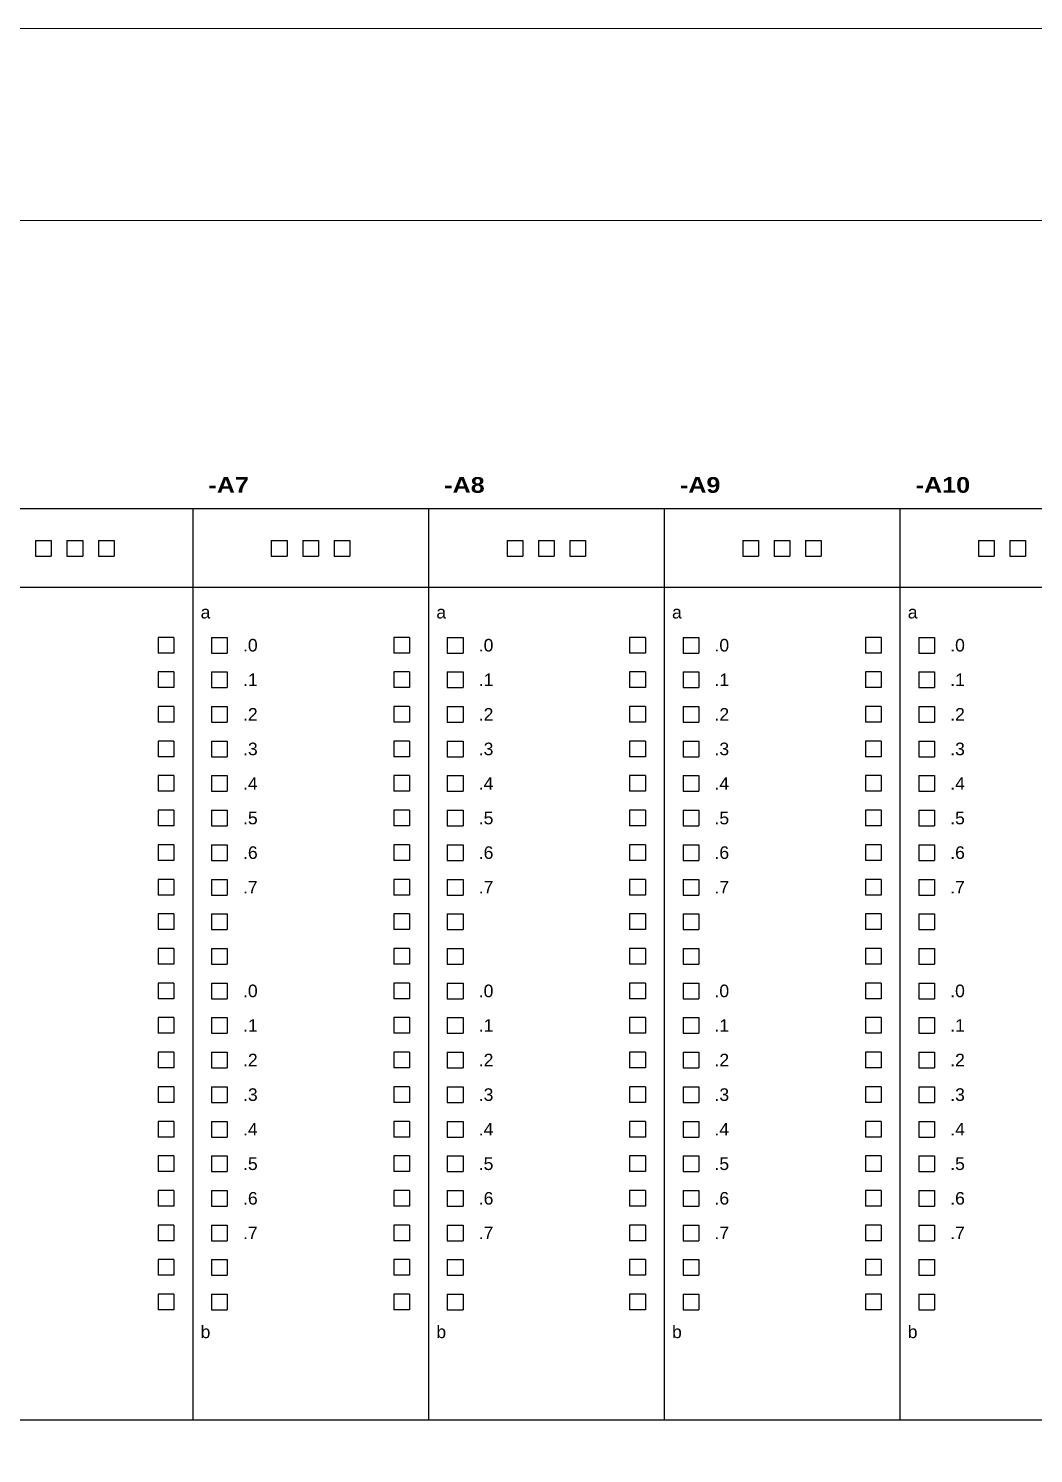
# Model space of a CAD drawing. Header units: centimetres. Extents: x 61 to 574780, y 25 to 618721.
# Drawn here: x 35593 to 53034, y 74276 to 99009 of the extents above; entities that cross this region are included whole.
import ezdxf
from ezdxf.enums import TextEntityAlignment as Align

# ---------------------------------------------------------------- set-up
doc = ezdxf.new("R2010")
doc.units = ezdxf.units.CM
doc.header["$LTSCALE"] = 25.4
doc.layers.add('Etiket-Line-L', color=7, linetype='Continuous')
doc.layers.add('EtIket-Line-S', color=2, linetype='Continuous')
doc.styles.add('Bold', font='Arial Black.ttf', dxfattribs={"height": 25.4})
doc.styles.get("Standard").update_dxf_attribs({"font": 'Arial.ttf', "height": 25.4})

# ---------------------------------------------------------------- blocks, each defined once
blk = doc.blocks.new('x5 Out Line')
at = {"lineweight": 15}
blk.add_lwpolyline([(395.797, 9.654), (395.797, 277.058), (9.654, 277.058), (9.654, 9.654)], close=True, dxfattribs=at)
at = {"layer": 'EtIket-Line-S', "lineweight": 9, "ltscale": 0.5}
blk.add_lwpolyline([(0, 0), (405.451, 0), (405.451, 286.712), (0, 286.712)], close=True, dxfattribs=at)

msp = doc.modelspace()

# ---------------------------------------------------------------- linework, layer by layer
at = {"ltscale": 500}
for p, q in [((34352, 90678), (38443, 90678)), ((38443, 90678), (38443, 74860)), ((38443, 90678), (42534, 90678)), ((42534, 90678), (42534, 74860)), ((42534, 90678), (46625, 90678)), ((46625, 90678), (46625, 74860)), ((46625, 90678), (50716, 90678)), ((50716, 90678), (50716, 74860)), ((50716, 90678), (54807, 90678)), ((36807, 90123), (36807, 89850)), ((36807, 90123), (37080, 90123)), ((37080, 90123), (37080, 89850)), ((40898, 90123), (40898, 89850)), ((40898, 90123), (41171, 90123)), ((41171, 90123), (41171, 89850)), ((44989, 90123), (44989, 89850)), ((44989, 90123), (45261, 90123)), ((45261, 90123), (45261, 89850)), ((49080, 90123), (49080, 89850)), ((49080, 90123), (49352, 90123)), ((49352, 90123), (49352, 89850)), ((36807, 89850), (37080, 89850)), ((40898, 89850), (41171, 89850)), ((44989, 89850), (45261, 89850)), ((49080, 89850), (49352, 89850)), ((34352, 89314), (38443, 89314)), ((38443, 89314), (42534, 89314)), ((42534, 89314), (46625, 89314)), ((46625, 89314), (50716, 89314)), ((50716, 89314), (54807, 89314)), ((37843, 88441), (37843, 88169)), ((38116, 88441), (37843, 88441)), ((38116, 88441), (38116, 88169)), ((41934, 88441), (41934, 88169)), ((42207, 88441), (41934, 88441)), ((42207, 88441), (42207, 88169)), ((46025, 88441), (46025, 88169)), ((46298, 88441), (46025, 88441)), ((46298, 88441), (46298, 88169)), ((50116, 88441), (50116, 88169)), ((50389, 88441), (50116, 88441)), ((50389, 88441), (50389, 88169)), ((38116, 88169), (37843, 88169)), ((42207, 88169), (41934, 88169)), ((46298, 88169), (46025, 88169)), ((50389, 88169), (50116, 88169)), ((37843, 87841), (37843, 87569)), ((38116, 87841), (37843, 87841)), ((38116, 87841), (38116, 87569)), ((41934, 87841), (41934, 87569)), ((42207, 87841), (41934, 87841)), ((42207, 87841), (42207, 87569)), ((46025, 87841), (46025, 87569)), ((46298, 87841), (46025, 87841)), ((46298, 87841), (46298, 87569)), ((50116, 87841), (50116, 87569)), ((50389, 87841), (50116, 87841)), ((50389, 87841), (50389, 87569)), ((38116, 87569), (37843, 87569)), ((42207, 87569), (41934, 87569)), ((46298, 87569), (46025, 87569)), ((50389, 87569), (50116, 87569)), ((37843, 87241), (37843, 86969)), ((38116, 87241), (37843, 87241)), ((38116, 87241), (38116, 86969)), ((41934, 87241), (41934, 86969)), ((42207, 87241), (41934, 87241)), ((42207, 87241), (42207, 86969)), ((46025, 87241), (46025, 86969)), ((46298, 87241), (46025, 87241)), ((46298, 87241), (46298, 86969)), ((50116, 87241), (50116, 86969)), ((50389, 87241), (50116, 87241)), ((50389, 87241), (50389, 86969)), ((38116, 86969), (37843, 86969)), ((42207, 86969), (41934, 86969)), ((46298, 86969), (46025, 86969)), ((50389, 86969), (50116, 86969)), ((37843, 86641), (37843, 86369)), ((38116, 86641), (37843, 86641)), ((38116, 86641), (38116, 86369)), ((41934, 86641), (41934, 86369)), ((42207, 86641), (41934, 86641)), ((42207, 86641), (42207, 86369)), ((46025, 86641), (46025, 86369)), ((46298, 86641), (46025, 86641)), ((46298, 86641), (46298, 86369)), ((50116, 86641), (50116, 86369)), ((50389, 86641), (50116, 86641)), ((50389, 86641), (50389, 86369)), ((38116, 86369), (37843, 86369)), ((42207, 86369), (41934, 86369)), ((46298, 86369), (46025, 86369)), ((50389, 86369), (50116, 86369)), ((37843, 86041), (37843, 85769)), ((38116, 86041), (37843, 86041)), ((38116, 86041), (38116, 85769)), ((41934, 86041), (41934, 85769)), ((42207, 86041), (41934, 86041)), ((42207, 86041), (42207, 85769)), ((46025, 86041), (46025, 85769)), ((46298, 86041), (46025, 86041)), ((46298, 86041), (46298, 85769)), ((50116, 86041), (50116, 85769)), ((50389, 86041), (50116, 86041)), ((50389, 86041), (50389, 85769)), ((38116, 85769), (37843, 85769)), ((42207, 85769), (41934, 85769)), ((46298, 85769), (46025, 85769)), ((50389, 85769), (50116, 85769)), ((37843, 85441), (37843, 85169)), ((38116, 85441), (37843, 85441)), ((38116, 85441), (38116, 85169)), ((41934, 85441), (41934, 85169)), ((42207, 85441), (41934, 85441)), ((42207, 85441), (42207, 85169)), ((46025, 85441), (46025, 85169)), ((46298, 85441), (46025, 85441)), ((46298, 85441), (46298, 85169)), ((50116, 85441), (50116, 85169)), ((50389, 85441), (50116, 85441)), ((50389, 85441), (50389, 85169)), ((38116, 85169), (37843, 85169)), ((42207, 85169), (41934, 85169)), ((46298, 85169), (46025, 85169)), ((50389, 85169), (50116, 85169)), ((37843, 84841), (37843, 84569)), ((38116, 84841), (37843, 84841)), ((38116, 84841), (38116, 84569)), ((41934, 84841), (41934, 84569)), ((42207, 84841), (41934, 84841)), ((42207, 84841), (42207, 84569)), ((46025, 84841), (46025, 84569)), ((46298, 84841), (46025, 84841)), ((46298, 84841), (46298, 84569)), ((50116, 84841), (50116, 84569)), ((50389, 84841), (50116, 84841)), ((50389, 84841), (50389, 84569)), ((38116, 84569), (37843, 84569)), ((42207, 84569), (41934, 84569)), ((46298, 84569), (46025, 84569)), ((50389, 84569), (50116, 84569)), ((37843, 84241), (37843, 83969)), ((38116, 84241), (37843, 84241)), ((38116, 84241), (38116, 83969)), ((41934, 84241), (41934, 83969)), ((42207, 84241), (41934, 84241)), ((42207, 84241), (42207, 83969)), ((46025, 84241), (46025, 83969)), ((46298, 84241), (46025, 84241)), ((46298, 84241), (46298, 83969)), ((50116, 84241), (50116, 83969)), ((50389, 84241), (50116, 84241)), ((50389, 84241), (50389, 83969)), ((38116, 83969), (37843, 83969)), ((42207, 83969), (41934, 83969)), ((46298, 83969), (46025, 83969)), ((50389, 83969), (50116, 83969)), ((37843, 83641), (37843, 83369)), ((38116, 83641), (37843, 83641)), ((38116, 83641), (38116, 83369)), ((38771, 83641), (38771, 83369)), ((38771, 83641), (39043, 83641)), ((39043, 83641), (39043, 83369)), ((41934, 83641), (41934, 83369)), ((42207, 83641), (41934, 83641)), ((42207, 83641), (42207, 83369)), ((42861, 83641), (42861, 83369)), ((42861, 83641), (43134, 83641)), ((43134, 83641), (43134, 83369)), ((46025, 83641), (46025, 83369)), ((46298, 83641), (46025, 83641)), ((46298, 83641), (46298, 83369)), ((46952, 83641), (46952, 83369)), ((46952, 83641), (47225, 83641)), ((47225, 83641), (47225, 83369)), ((50116, 83641), (50116, 83369)), ((50389, 83641), (50116, 83641)), ((50389, 83641), (50389, 83369)), ((51043, 83641), (51043, 83369)), ((51043, 83641), (51316, 83641)), ((51316, 83641), (51316, 83369)), ((38116, 83369), (37843, 83369)), ((38771, 83369), (39043, 83369)), ((42207, 83369), (41934, 83369)), ((42861, 83369), (43134, 83369)), ((46298, 83369), (46025, 83369)), ((46952, 83369), (47225, 83369)), ((50389, 83369), (50116, 83369)), ((51043, 83369), (51316, 83369)), ((37843, 83041), (37843, 82769)), ((38116, 83041), (37843, 83041)), ((38116, 83041), (38116, 82769)), ((38771, 83041), (38771, 82769)), ((38771, 83041), (39043, 83041)), ((39043, 83041), (39043, 82769)), ((41934, 83041), (41934, 82769)), ((42207, 83041), (41934, 83041)), ((42207, 83041), (42207, 82769)), ((42861, 83041), (42861, 82769)), ((42861, 83041), (43134, 83041)), ((43134, 83041), (43134, 82769)), ((46025, 83041), (46025, 82769)), ((46298, 83041), (46025, 83041)), ((46298, 83041), (46298, 82769)), ((46952, 83041), (46952, 82769)), ((46952, 83041), (47225, 83041)), ((47225, 83041), (47225, 82769)), ((50116, 83041), (50116, 82769)), ((50389, 83041), (50116, 83041)), ((50389, 83041), (50389, 82769)), ((51043, 83041), (51043, 82769)), ((51043, 83041), (51316, 83041)), ((51316, 83041), (51316, 82769)), ((38116, 82769), (37843, 82769)), ((38771, 82769), (39043, 82769)), ((42207, 82769), (41934, 82769)), ((42861, 82769), (43134, 82769)), ((46298, 82769), (46025, 82769)), ((46952, 82769), (47225, 82769)), ((50389, 82769), (50116, 82769)), ((51043, 82769), (51316, 82769)), ((37843, 82441), (37843, 82169)), ((38116, 82441), (37843, 82441)), ((38116, 82441), (38116, 82169)), ((41934, 82441), (41934, 82169)), ((42207, 82441), (41934, 82441)), ((42207, 82441), (42207, 82169)), ((46025, 82441), (46025, 82169)), ((46298, 82441), (46025, 82441)), ((46298, 82441), (46298, 82169)), ((50116, 82441), (50116, 82169)), ((50389, 82441), (50116, 82441)), ((50389, 82441), (50389, 82169)), ((38116, 82169), (37843, 82169)), ((42207, 82169), (41934, 82169)), ((46298, 82169), (46025, 82169)), ((50389, 82169), (50116, 82169)), ((37843, 81841), (37843, 81569)), ((38116, 81841), (37843, 81841)), ((38116, 81841), (38116, 81569)), ((41934, 81841), (41934, 81569)), ((42207, 81841), (41934, 81841)), ((42207, 81841), (42207, 81569)), ((46025, 81841), (46025, 81569)), ((46298, 81841), (46025, 81841)), ((46298, 81841), (46298, 81569)), ((50116, 81841), (50116, 81569)), ((50389, 81841), (50116, 81841)), ((50389, 81841), (50389, 81569)), ((38116, 81569), (37843, 81569)), ((42207, 81569), (41934, 81569)), ((46298, 81569), (46025, 81569)), ((50389, 81569), (50116, 81569)), ((37843, 81241), (37843, 80969)), ((38116, 81241), (37843, 81241)), ((38116, 81241), (38116, 80969)), ((41934, 81241), (41934, 80969)), ((42207, 81241), (41934, 81241)), ((42207, 81241), (42207, 80969)), ((46025, 81241), (46025, 80969)), ((46298, 81241), (46025, 81241)), ((46298, 81241), (46298, 80969)), ((50116, 81241), (50116, 80969)), ((50389, 81241), (50116, 81241)), ((50389, 81241), (50389, 80969)), ((38116, 80969), (37843, 80969)), ((42207, 80969), (41934, 80969)), ((46298, 80969), (46025, 80969)), ((50389, 80969), (50116, 80969)), ((37843, 80641), (37843, 80369)), ((38116, 80641), (37843, 80641)), ((38116, 80641), (38116, 80369)), ((41934, 80641), (41934, 80369)), ((42207, 80641), (41934, 80641)), ((42207, 80641), (42207, 80369)), ((46025, 80641), (46025, 80369)), ((46298, 80641), (46025, 80641)), ((46298, 80641), (46298, 80369)), ((50116, 80641), (50116, 80369)), ((50389, 80641), (50116, 80641)), ((50389, 80641), (50389, 80369)), ((38116, 80369), (37843, 80369)), ((42207, 80369), (41934, 80369)), ((46298, 80369), (46025, 80369)), ((50389, 80369), (50116, 80369)), ((37843, 80041), (37843, 79769)), ((38116, 80041), (37843, 80041)), ((38116, 80041), (38116, 79769)), ((41934, 80041), (41934, 79769)), ((42207, 80041), (41934, 80041)), ((42207, 80041), (42207, 79769)), ((46025, 80041), (46025, 79769)), ((46298, 80041), (46025, 80041)), ((46298, 80041), (46298, 79769)), ((50116, 80041), (50116, 79769)), ((50389, 80041), (50116, 80041)), ((50389, 80041), (50389, 79769)), ((38116, 79769), (37843, 79769)), ((42207, 79769), (41934, 79769)), ((46298, 79769), (46025, 79769)), ((50389, 79769), (50116, 79769)), ((37843, 79441), (37843, 79169)), ((38116, 79441), (37843, 79441)), ((38116, 79441), (38116, 79169)), ((41934, 79441), (41934, 79169)), ((42207, 79441), (41934, 79441)), ((42207, 79441), (42207, 79169)), ((46025, 79441), (46025, 79169)), ((46298, 79441), (46025, 79441)), ((46298, 79441), (46298, 79169)), ((50116, 79441), (50116, 79169)), ((50389, 79441), (50116, 79441)), ((50389, 79441), (50389, 79169)), ((38116, 79169), (37843, 79169)), ((42207, 79169), (41934, 79169)), ((46298, 79169), (46025, 79169)), ((50389, 79169), (50116, 79169)), ((37843, 78841), (37843, 78569)), ((38116, 78841), (37843, 78841)), ((38116, 78841), (38116, 78569)), ((41934, 78841), (41934, 78569)), ((42207, 78841), (41934, 78841)), ((42207, 78841), (42207, 78569)), ((46025, 78841), (46025, 78569)), ((46298, 78841), (46025, 78841)), ((46298, 78841), (46298, 78569)), ((50116, 78841), (50116, 78569)), ((50389, 78841), (50116, 78841)), ((50389, 78841), (50389, 78569)), ((38116, 78569), (37843, 78569)), ((42207, 78569), (41934, 78569)), ((46298, 78569), (46025, 78569)), ((50389, 78569), (50116, 78569)), ((37843, 78241), (37843, 77969)), ((38116, 78241), (37843, 78241)), ((38116, 78241), (38116, 77969)), ((41934, 78241), (41934, 77969)), ((42207, 78241), (41934, 78241)), ((42207, 78241), (42207, 77969)), ((46025, 78241), (46025, 77969)), ((46298, 78241), (46025, 78241)), ((46298, 78241), (46298, 77969)), ((50116, 78241), (50116, 77969)), ((50389, 78241), (50116, 78241)), ((50389, 78241), (50389, 77969)), ((38116, 77969), (37843, 77969)), ((42207, 77969), (41934, 77969)), ((46298, 77969), (46025, 77969)), ((50389, 77969), (50116, 77969)), ((37843, 77641), (37843, 77369)), ((38116, 77641), (37843, 77641)), ((38116, 77641), (38116, 77369)), ((38771, 77641), (38771, 77369)), ((38771, 77641), (39043, 77641)), ((39043, 77641), (39043, 77369)), ((41934, 77641), (41934, 77369)), ((42207, 77641), (41934, 77641)), ((42207, 77641), (42207, 77369)), ((42861, 77641), (42861, 77369)), ((42861, 77641), (43134, 77641)), ((43134, 77641), (43134, 77369)), ((46025, 77641), (46025, 77369)), ((46298, 77641), (46025, 77641)), ((46298, 77641), (46298, 77369)), ((46952, 77641), (46952, 77369)), ((46952, 77641), (47225, 77641)), ((47225, 77641), (47225, 77369)), ((50116, 77641), (50116, 77369)), ((50389, 77641), (50116, 77641)), ((50389, 77641), (50389, 77369)), ((51043, 77641), (51043, 77369)), ((51043, 77641), (51316, 77641)), ((51316, 77641), (51316, 77369)), ((38116, 77369), (37843, 77369)), ((38771, 77369), (39043, 77369)), ((42207, 77369), (41934, 77369)), ((42861, 77369), (43134, 77369)), ((46298, 77369), (46025, 77369)), ((46952, 77369), (47225, 77369)), ((50389, 77369), (50116, 77369)), ((51043, 77369), (51316, 77369)), ((37843, 77041), (37843, 76769)), ((38116, 77041), (37843, 77041)), ((38116, 77041), (38116, 76769)), ((38771, 77041), (38771, 76769)), ((38771, 77041), (39043, 77041)), ((39043, 77041), (39043, 76769)), ((41934, 77041), (41934, 76769)), ((42207, 77041), (41934, 77041)), ((42207, 77041), (42207, 76769)), ((42861, 77041), (42861, 76769)), ((42861, 77041), (43134, 77041)), ((43134, 77041), (43134, 76769)), ((46025, 77041), (46025, 76769)), ((46298, 77041), (46025, 77041)), ((46298, 77041), (46298, 76769)), ((46952, 77041), (46952, 76769)), ((46952, 77041), (47225, 77041)), ((47225, 77041), (47225, 76769)), ((50116, 77041), (50116, 76769)), ((50389, 77041), (50116, 77041)), ((50389, 77041), (50389, 76769)), ((51043, 77041), (51043, 76769)), ((51043, 77041), (51316, 77041)), ((51316, 77041), (51316, 76769)), ((38116, 76769), (37843, 76769)), ((38771, 76769), (39043, 76769)), ((42207, 76769), (41934, 76769)), ((42861, 76769), (43134, 76769)), ((46298, 76769), (46025, 76769)), ((46952, 76769), (47225, 76769)), ((50389, 76769), (50116, 76769)), ((51043, 76769), (51316, 76769)), ((34352, 74860), (38443, 74860)), ((38443, 74860), (42534, 74860)), ((42534, 74860), (46625, 74860)), ((46625, 74860), (50716, 74860)), ((50716, 74860), (54807, 74860))]:
    msp.add_line(p, q, dxfattribs=at)
at = {"color": 3, "ltscale": 500}
for p, q in [((35716, 90123), (35716, 89850)), ((35716, 90123), (35989, 90123)), ((35989, 90123), (35989, 89850)), ((39807, 90123), (39807, 89850)), ((39807, 90123), (40080, 90123)), ((40080, 90123), (40080, 89850)), ((43898, 90123), (43898, 89850)), ((43898, 90123), (44171, 90123)), ((44171, 90123), (44171, 89850)), ((47989, 90123), (47989, 89850)), ((47989, 90123), (48261, 90123)), ((48261, 90123), (48261, 89850)), ((52080, 90123), (52080, 89850)), ((52080, 90123), (52352, 90123)), ((52352, 90123), (52352, 89850)), ((35716, 89850), (35989, 89850)), ((39807, 89850), (40080, 89850)), ((43898, 89850), (44171, 89850)), ((47989, 89850), (48261, 89850)), ((52080, 89850), (52352, 89850)), ((38771, 88441), (38771, 88169)), ((38771, 88441), (39043, 88441)), ((39043, 88441), (39043, 88169)), ((42861, 88441), (42861, 88169)), ((42861, 88441), (43134, 88441)), ((43134, 88441), (43134, 88169)), ((46952, 88441), (46952, 88169)), ((46952, 88441), (47225, 88441)), ((47225, 88441), (47225, 88169)), ((51043, 88441), (51043, 88169)), ((51043, 88441), (51316, 88441)), ((51316, 88441), (51316, 88169)), ((38771, 88169), (39043, 88169)), ((42861, 88169), (43134, 88169)), ((46952, 88169), (47225, 88169)), ((51043, 88169), (51316, 88169)), ((38771, 87841), (38771, 87569)), ((38771, 87841), (39043, 87841)), ((39043, 87841), (39043, 87569)), ((42861, 87841), (42861, 87569)), ((42861, 87841), (43134, 87841)), ((43134, 87841), (43134, 87569)), ((46952, 87841), (46952, 87569)), ((46952, 87841), (47225, 87841)), ((47225, 87841), (47225, 87569)), ((51043, 87841), (51043, 87569)), ((51043, 87841), (51316, 87841)), ((51316, 87841), (51316, 87569)), ((38771, 87569), (39043, 87569)), ((42861, 87569), (43134, 87569)), ((46952, 87569), (47225, 87569)), ((51043, 87569), (51316, 87569)), ((38771, 87241), (38771, 86969)), ((38771, 87241), (39043, 87241)), ((39043, 87241), (39043, 86969)), ((42861, 87241), (42861, 86969)), ((42861, 87241), (43134, 87241)), ((43134, 87241), (43134, 86969)), ((46952, 87241), (46952, 86969)), ((46952, 87241), (47225, 87241)), ((47225, 87241), (47225, 86969)), ((51043, 87241), (51043, 86969)), ((51043, 87241), (51316, 87241)), ((51316, 87241), (51316, 86969)), ((38771, 86969), (39043, 86969)), ((42861, 86969), (43134, 86969)), ((46952, 86969), (47225, 86969)), ((51043, 86969), (51316, 86969)), ((38771, 86641), (38771, 86369)), ((38771, 86641), (39043, 86641)), ((39043, 86641), (39043, 86369)), ((42861, 86641), (42861, 86369)), ((42861, 86641), (43134, 86641)), ((43134, 86641), (43134, 86369)), ((46952, 86641), (46952, 86369)), ((46952, 86641), (47225, 86641)), ((47225, 86641), (47225, 86369)), ((51043, 86641), (51043, 86369)), ((51043, 86641), (51316, 86641)), ((51316, 86641), (51316, 86369)), ((38771, 86369), (39043, 86369)), ((42861, 86369), (43134, 86369)), ((46952, 86369), (47225, 86369)), ((51043, 86369), (51316, 86369)), ((38771, 86041), (38771, 85769)), ((38771, 86041), (39043, 86041)), ((39043, 86041), (39043, 85769)), ((42861, 86041), (42861, 85769)), ((42861, 86041), (43134, 86041)), ((43134, 86041), (43134, 85769)), ((46952, 86041), (46952, 85769)), ((46952, 86041), (47225, 86041)), ((47225, 86041), (47225, 85769)), ((51043, 86041), (51043, 85769)), ((51043, 86041), (51316, 86041)), ((51316, 86041), (51316, 85769)), ((38771, 85769), (39043, 85769)), ((42861, 85769), (43134, 85769)), ((46952, 85769), (47225, 85769)), ((51043, 85769), (51316, 85769)), ((38771, 85441), (38771, 85169)), ((38771, 85441), (39043, 85441)), ((39043, 85441), (39043, 85169)), ((42861, 85441), (42861, 85169)), ((42861, 85441), (43134, 85441)), ((43134, 85441), (43134, 85169)), ((46952, 85441), (46952, 85169)), ((46952, 85441), (47225, 85441)), ((47225, 85441), (47225, 85169)), ((51043, 85441), (51043, 85169)), ((51043, 85441), (51316, 85441)), ((51316, 85441), (51316, 85169)), ((38771, 85169), (39043, 85169)), ((42861, 85169), (43134, 85169)), ((46952, 85169), (47225, 85169)), ((51043, 85169), (51316, 85169)), ((38771, 84841), (38771, 84569)), ((38771, 84841), (39043, 84841)), ((39043, 84841), (39043, 84569)), ((42861, 84841), (42861, 84569)), ((42861, 84841), (43134, 84841)), ((43134, 84841), (43134, 84569)), ((46952, 84841), (46952, 84569)), ((46952, 84841), (47225, 84841)), ((47225, 84841), (47225, 84569)), ((51043, 84841), (51043, 84569)), ((51043, 84841), (51316, 84841)), ((51316, 84841), (51316, 84569)), ((38771, 84569), (39043, 84569)), ((42861, 84569), (43134, 84569)), ((46952, 84569), (47225, 84569)), ((51043, 84569), (51316, 84569)), ((38771, 84241), (38771, 83969)), ((38771, 84241), (39043, 84241)), ((39043, 84241), (39043, 83969)), ((42861, 84241), (42861, 83969)), ((42861, 84241), (43134, 84241)), ((43134, 84241), (43134, 83969)), ((46952, 84241), (46952, 83969)), ((46952, 84241), (47225, 84241)), ((47225, 84241), (47225, 83969)), ((51043, 84241), (51043, 83969)), ((51043, 84241), (51316, 84241)), ((51316, 84241), (51316, 83969)), ((38771, 83969), (39043, 83969)), ((42861, 83969), (43134, 83969)), ((46952, 83969), (47225, 83969)), ((51043, 83969), (51316, 83969)), ((38771, 82441), (38771, 82169)), ((38771, 82441), (39043, 82441)), ((39043, 82441), (39043, 82169)), ((42861, 82441), (42861, 82169)), ((42861, 82441), (43134, 82441)), ((43134, 82441), (43134, 82169)), ((46952, 82441), (46952, 82169)), ((46952, 82441), (47225, 82441)), ((47225, 82441), (47225, 82169)), ((51043, 82441), (51043, 82169)), ((51043, 82441), (51316, 82441)), ((51316, 82441), (51316, 82169)), ((38771, 82169), (39043, 82169)), ((42861, 82169), (43134, 82169)), ((46952, 82169), (47225, 82169)), ((51043, 82169), (51316, 82169)), ((38771, 81841), (38771, 81569)), ((38771, 81841), (39043, 81841)), ((39043, 81841), (39043, 81569)), ((42861, 81841), (42861, 81569)), ((42861, 81841), (43134, 81841)), ((43134, 81841), (43134, 81569)), ((46952, 81841), (46952, 81569)), ((46952, 81841), (47225, 81841)), ((47225, 81841), (47225, 81569)), ((51043, 81841), (51043, 81569)), ((51043, 81841), (51316, 81841)), ((51316, 81841), (51316, 81569)), ((38771, 81569), (39043, 81569)), ((42861, 81569), (43134, 81569)), ((46952, 81569), (47225, 81569)), ((51043, 81569), (51316, 81569)), ((38771, 81241), (38771, 80969)), ((38771, 81241), (39043, 81241)), ((39043, 81241), (39043, 80969)), ((42861, 81241), (42861, 80969)), ((42861, 81241), (43134, 81241)), ((43134, 81241), (43134, 80969)), ((46952, 81241), (46952, 80969)), ((46952, 81241), (47225, 81241)), ((47225, 81241), (47225, 80969)), ((51043, 81241), (51043, 80969)), ((51043, 81241), (51316, 81241)), ((51316, 81241), (51316, 80969)), ((38771, 80969), (39043, 80969)), ((42861, 80969), (43134, 80969)), ((46952, 80969), (47225, 80969)), ((51043, 80969), (51316, 80969)), ((38771, 80641), (38771, 80369)), ((38771, 80641), (39043, 80641)), ((39043, 80641), (39043, 80369)), ((42861, 80641), (42861, 80369)), ((42861, 80641), (43134, 80641)), ((43134, 80641), (43134, 80369)), ((46952, 80641), (46952, 80369)), ((46952, 80641), (47225, 80641)), ((47225, 80641), (47225, 80369)), ((51043, 80641), (51043, 80369)), ((51043, 80641), (51316, 80641)), ((51316, 80641), (51316, 80369)), ((38771, 80369), (39043, 80369)), ((42861, 80369), (43134, 80369)), ((46952, 80369), (47225, 80369)), ((51043, 80369), (51316, 80369)), ((38771, 80041), (38771, 79769)), ((38771, 80041), (39043, 80041)), ((39043, 80041), (39043, 79769)), ((42861, 80041), (42861, 79769)), ((42861, 80041), (43134, 80041)), ((43134, 80041), (43134, 79769)), ((46952, 80041), (46952, 79769)), ((46952, 80041), (47225, 80041)), ((47225, 80041), (47225, 79769)), ((51043, 80041), (51043, 79769)), ((51043, 80041), (51316, 80041)), ((51316, 80041), (51316, 79769)), ((38771, 79769), (39043, 79769)), ((42861, 79769), (43134, 79769)), ((46952, 79769), (47225, 79769)), ((51043, 79769), (51316, 79769)), ((38771, 79441), (38771, 79169)), ((38771, 79441), (39043, 79441)), ((39043, 79441), (39043, 79169)), ((42861, 79441), (42861, 79169)), ((42861, 79441), (43134, 79441)), ((43134, 79441), (43134, 79169)), ((46952, 79441), (46952, 79169)), ((46952, 79441), (47225, 79441)), ((47225, 79441), (47225, 79169)), ((51043, 79441), (51043, 79169)), ((51043, 79441), (51316, 79441)), ((51316, 79441), (51316, 79169)), ((38771, 79169), (39043, 79169)), ((42861, 79169), (43134, 79169)), ((46952, 79169), (47225, 79169)), ((51043, 79169), (51316, 79169)), ((38771, 78841), (38771, 78569)), ((38771, 78841), (39043, 78841)), ((39043, 78841), (39043, 78569)), ((42861, 78841), (42861, 78569)), ((42861, 78841), (43134, 78841)), ((43134, 78841), (43134, 78569)), ((46952, 78841), (46952, 78569)), ((46952, 78841), (47225, 78841)), ((47225, 78841), (47225, 78569)), ((51043, 78841), (51043, 78569)), ((51043, 78841), (51316, 78841)), ((51316, 78841), (51316, 78569)), ((38771, 78569), (39043, 78569)), ((42861, 78569), (43134, 78569)), ((46952, 78569), (47225, 78569)), ((51043, 78569), (51316, 78569)), ((38771, 78241), (38771, 77969)), ((38771, 78241), (39043, 78241)), ((39043, 78241), (39043, 77969)), ((42861, 78241), (42861, 77969)), ((42861, 78241), (43134, 78241)), ((43134, 78241), (43134, 77969)), ((46952, 78241), (46952, 77969)), ((46952, 78241), (47225, 78241)), ((47225, 78241), (47225, 77969)), ((51043, 78241), (51043, 77969)), ((51043, 78241), (51316, 78241)), ((51316, 78241), (51316, 77969)), ((38771, 77969), (39043, 77969)), ((42861, 77969), (43134, 77969)), ((46952, 77969), (47225, 77969)), ((51043, 77969), (51316, 77969))]:
    msp.add_line(p, q, dxfattribs=at)
at = {"color": 1, "ltscale": 500}
for p, q in [((36261, 90123), (36261, 89850)), ((36261, 90123), (36534, 90123)), ((36534, 90123), (36534, 89850)), ((40352, 90123), (40352, 89850)), ((40352, 90123), (40625, 90123)), ((40625, 90123), (40625, 89850)), ((44443, 90123), (44443, 89850)), ((44443, 90123), (44716, 90123)), ((44716, 90123), (44716, 89850)), ((48534, 90123), (48534, 89850)), ((48534, 90123), (48807, 90123)), ((48807, 90123), (48807, 89850)), ((52625, 90123), (52625, 89850)), ((52625, 90123), (52898, 90123)), ((52898, 90123), (52898, 89850)), ((36261, 89850), (36534, 89850)), ((40352, 89850), (40625, 89850)), ((44443, 89850), (44716, 89850)), ((48534, 89850), (48807, 89850)), ((52625, 89850), (52898, 89850))]:
    msp.add_line(p, q, dxfattribs=at)

# ---------------------------------------------------------------- block references
at = {"layer": 'Etiket-Line-L', "lineweight": 0, "xscale": 345.057685819875, "yscale": 345.057685819875, "zscale": 345.057685819875}
msp.add_blockref('x5 Out Line', (112, 77), dxfattribs=at)

# ---------------------------------------------------------------- texts
at = {"ltscale": 500, "style": 'Bold'}
for s, p in [('-A7', (38716, 90950)), ('-A8', (42807, 90950)), ('-A9', (46898, 90950)), ('-A10', (50989, 90950))]:
    msp.add_text(s, height=272.7, dxfattribs=at).set_placement(p)
at = {"ltscale": 500}
for p in [(38580, 88769), (42671, 88769), (46761, 88769), (50852, 88769)]:
    msp.add_text('a', height=218, dxfattribs=at).set_placement(p)
for s, p in [('.0', (39316, 88305)), ('.0', (43407, 88305)), ('.0', (47498, 88305)), ('.0', (51589, 88305)), ('.1', (39316, 87705)), ('.1', (43407, 87705)), ('.1', (47498, 87705)), ('.1', (51589, 87705)), ('.2', (39316, 87105)), ('.2', (43407, 87105)), ('.2', (47498, 87105)), ('.2', (51589, 87105)), ('.3', (39316, 86505)), ('.3', (43407, 86505)), ('.3', (47498, 86505)), ('.3', (51589, 86505)), ('.4', (39316, 85905)), ('.4', (43407, 85905)), ('.4', (47498, 85905)), ('.4', (51589, 85905)), ('.5', (39316, 85305)), ('.5', (43407, 85305)), ('.5', (47498, 85305)), ('.5', (51589, 85305)), ('.6', (39316, 84705)), ('.6', (43407, 84705)), ('.6', (47498, 84705)), ('.6', (51589, 84705)), ('.7', (39316, 84105)), ('.7', (43407, 84105)), ('.7', (47498, 84105)), ('.7', (51589, 84105)), ('.0', (39316, 82305)), ('.0', (43407, 82305)), ('.0', (47498, 82305)), ('.0', (51589, 82305)), ('.1', (39316, 81705)), ('.1', (43407, 81705)), ('.1', (47498, 81705)), ('.1', (51589, 81705)), ('.2', (39316, 81105)), ('.2', (43407, 81105)), ('.2', (47498, 81105)), ('.2', (51589, 81105)), ('.3', (39316, 80505)), ('.3', (43407, 80505)), ('.3', (47498, 80505)), ('.3', (51589, 80505)), ('.4', (39316, 79905)), ('.4', (43407, 79905)), ('.4', (47498, 79905)), ('.4', (51589, 79905)), ('.5', (39316, 79305)), ('.5', (43407, 79305)), ('.5', (47498, 79305)), ('.5', (51589, 79305)), ('.6', (39316, 78705)), ('.6', (43407, 78705)), ('.6', (47498, 78705)), ('.6', (51589, 78705)), ('.7', (39316, 78105)), ('.7', (43407, 78105)), ('.7', (47498, 78105)), ('.7', (51589, 78105))]:
    msp.add_text(s, height=218.2, dxfattribs=at).set_placement(p, align=Align.MIDDLE_LEFT)
for p in [(38580, 76496), (42671, 76496), (46761, 76496), (50852, 76496)]:
    msp.add_text('b', height=218, dxfattribs=at).set_placement(p, align=Align.TOP_LEFT)

doc.saveas('drawing.dxf')
